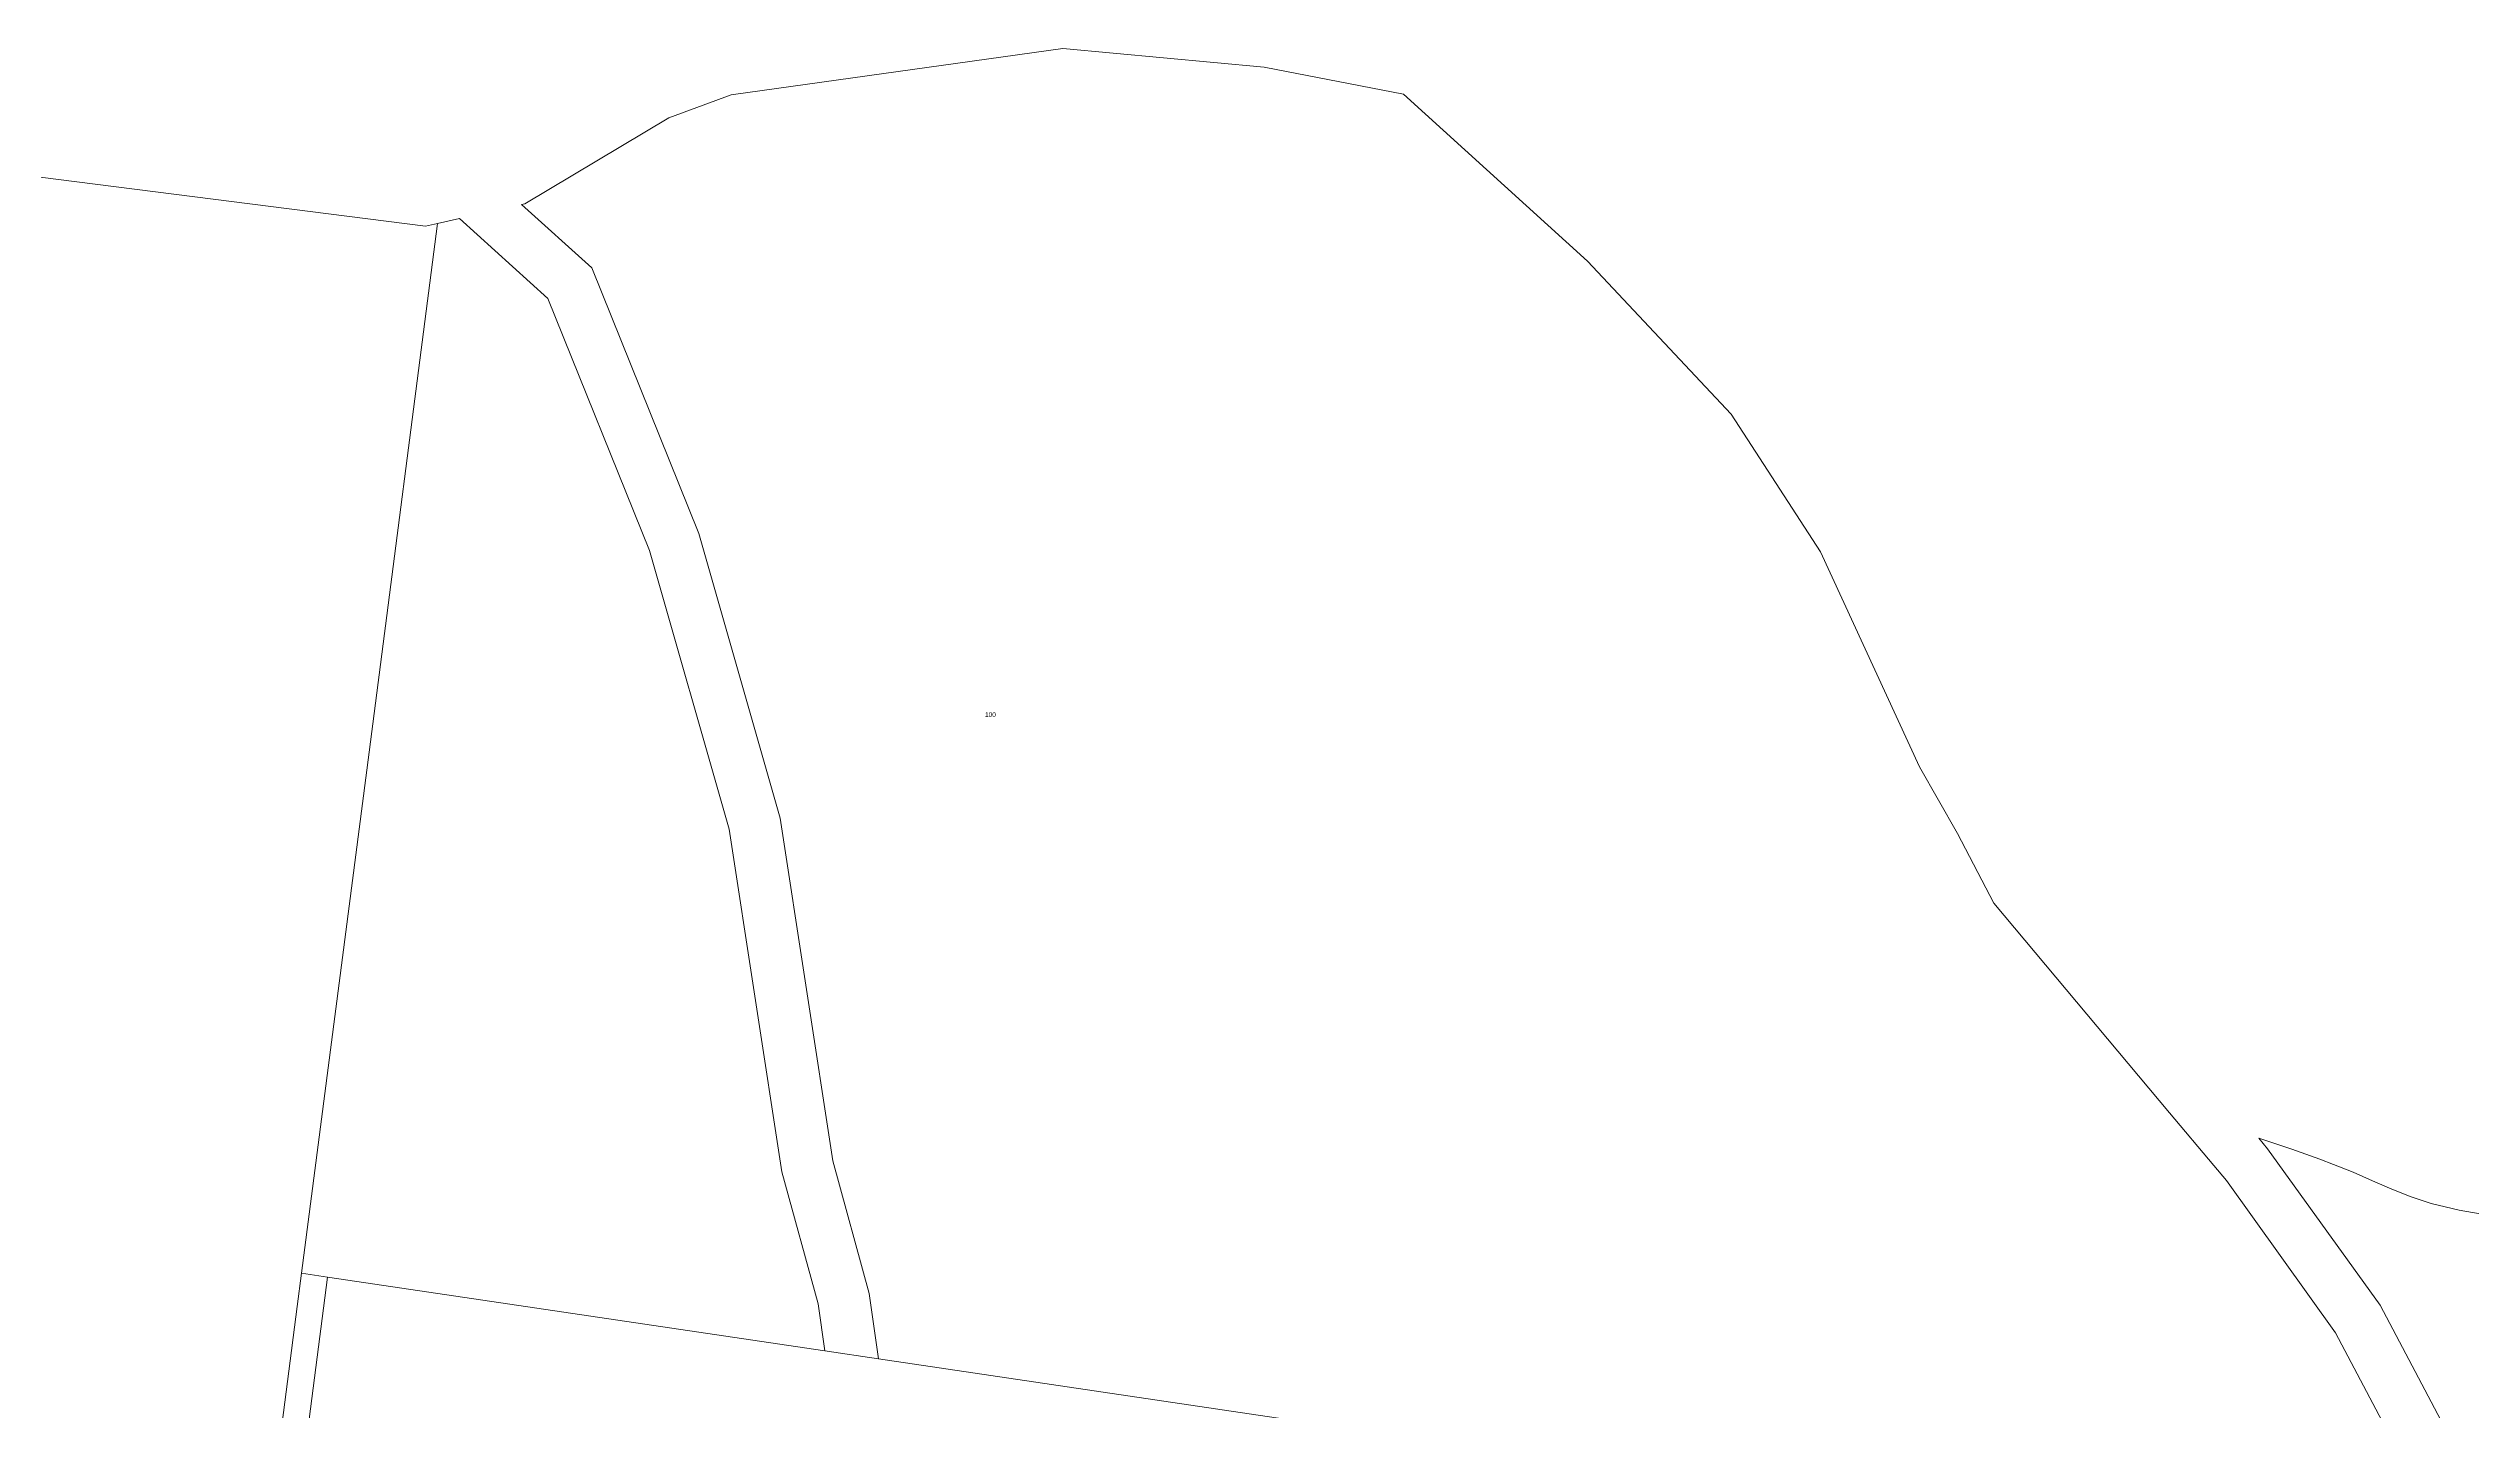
# Model space of a CAD drawing. Header units: metres. Extents: x 254239 to 260101, y 6186854 to 6190266.
# Drawn here: x 256336 to 257271, y 6189510 to 6190036 of the extents above; entities that cross this region are included whole.
import ezdxf

# ---------------------------------------------------------------- set-up
doc = ezdxf.new("R2010")
doc.units = ezdxf.units.M
doc.layers.add('Cadastre Land Parcels_SP_EXT', color=118, linetype='Continuous', lineweight=15)
doc.styles.get("Standard").update_dxf_attribs({"font": 'arial.ttf'})

msp = doc.modelspace()

# ---------------------------------------------------------------- linework, layer by layer
at = {"layer": 'Cadastre Land Parcels_SP_EXT', "linetype": 'Continuous'}
msp.add_lwpolyline([(257258.936, 6189463.169), (257218.285, 6189540.256), (257176.181, 6189598.989), (257171.301, 6189604.808), (257154.229, 6189625.164), (257086.447, 6189705.986), (257072.496, 6189732.93), (257057.841, 6189758.633), (257019.612, 6189841.555), (256985.195, 6189894.715), (256929.741, 6189953.654), (256858.871, 6190018.073), (256805.05, 6190028.545), (256727.485, 6190035.732), (256599.511, 6190017.847), (256575.544, 6190009.006), (256519.92, 6189975.805), (256518.731, 6189975.551), (256545.869, 6189951.063), (256587.099, 6189848.574), (256618.396, 6189738.832), (256638.781, 6189606.603), (256652.814, 6189555.465), (256656.421, 6189530.233), (257269.744, 6189439.246)], dxfattribs=at)
for points in [[(256407.77, 6189360.894), (256432.231, 6189550.473), (256433.888, 6189563.251), (256459.945, 6189764.216), (256486.351, 6189968.267), (256481.688, 6189967.146), (256086.307, 6190017.407), (255952.682, 6189025.186), (256043.145, 6189013.57), (256157.973, 6188998.929), (256188.988, 6188994.968), (256356.617, 6188973.492), (256367.58, 6189050.261), (256376.144, 6189116.755), (256406.377, 6189350.1), (256407.77, 6189360.894)], [(256633.048, 6189551.396), (256619.11, 6189602.426), (256598.728, 6189734.544), (256568.039, 6189842.081), (256528.88, 6189939.296), (256494.766, 6189970.151), (256486.351, 6189968.267), (256459.945, 6189764.216), (256433.888, 6189563.251), (256443.863, 6189561.771), (256635.639, 6189533.317), (256633.048, 6189551.396)], [(257291.964, 6189452.596), (257310.438, 6189583.84), (257299.339, 6189583.758), (257288.129, 6189584.369), (257276.933, 6189585.658), (257265.877, 6189587.612), (257255.087, 6189590.213), (257247.429, 6189592.691), (257239.916, 6189595.685), (257232.475, 6189598.942), (257225.031, 6189602.21), (257217.509, 6189605.235), (257212.147, 6189607.218), (257206.775, 6189609.171), (257201.387, 6189611.084), (257195.981, 6189612.943), (257190.555, 6189614.736), (257189.407, 6189615.105), (257188.641, 6189615.35), (257192.053, 6189611.28), (257235.396, 6189550.915), (257277.311, 6189471.482), (257290.475, 6189442.203), (257291.964, 6189452.596)], [(256635.639, 6189533.317), (256443.863, 6189561.771), (256417.739, 6189359.583), (256639.267, 6189330.433), (256839.212, 6189304.124), (256905.86, 6189295.354), (256930.109, 6189467.019), (257266.882, 6189419.445), (257269.744, 6189439.246), (256656.421, 6189530.233), (256635.639, 6189533.317)]]:
    msp.add_lwpolyline(points, close=True, dxfattribs=at)

# ---------------------------------------------------------------- texts
at = {"layer": 'Cadastre Land Parcels_SP_EXT'}
msp.add_text('100', height=1.8, dxfattribs=at).set_placement((256697.42, 6189777.8405))

doc.saveas('drawing.dxf')
